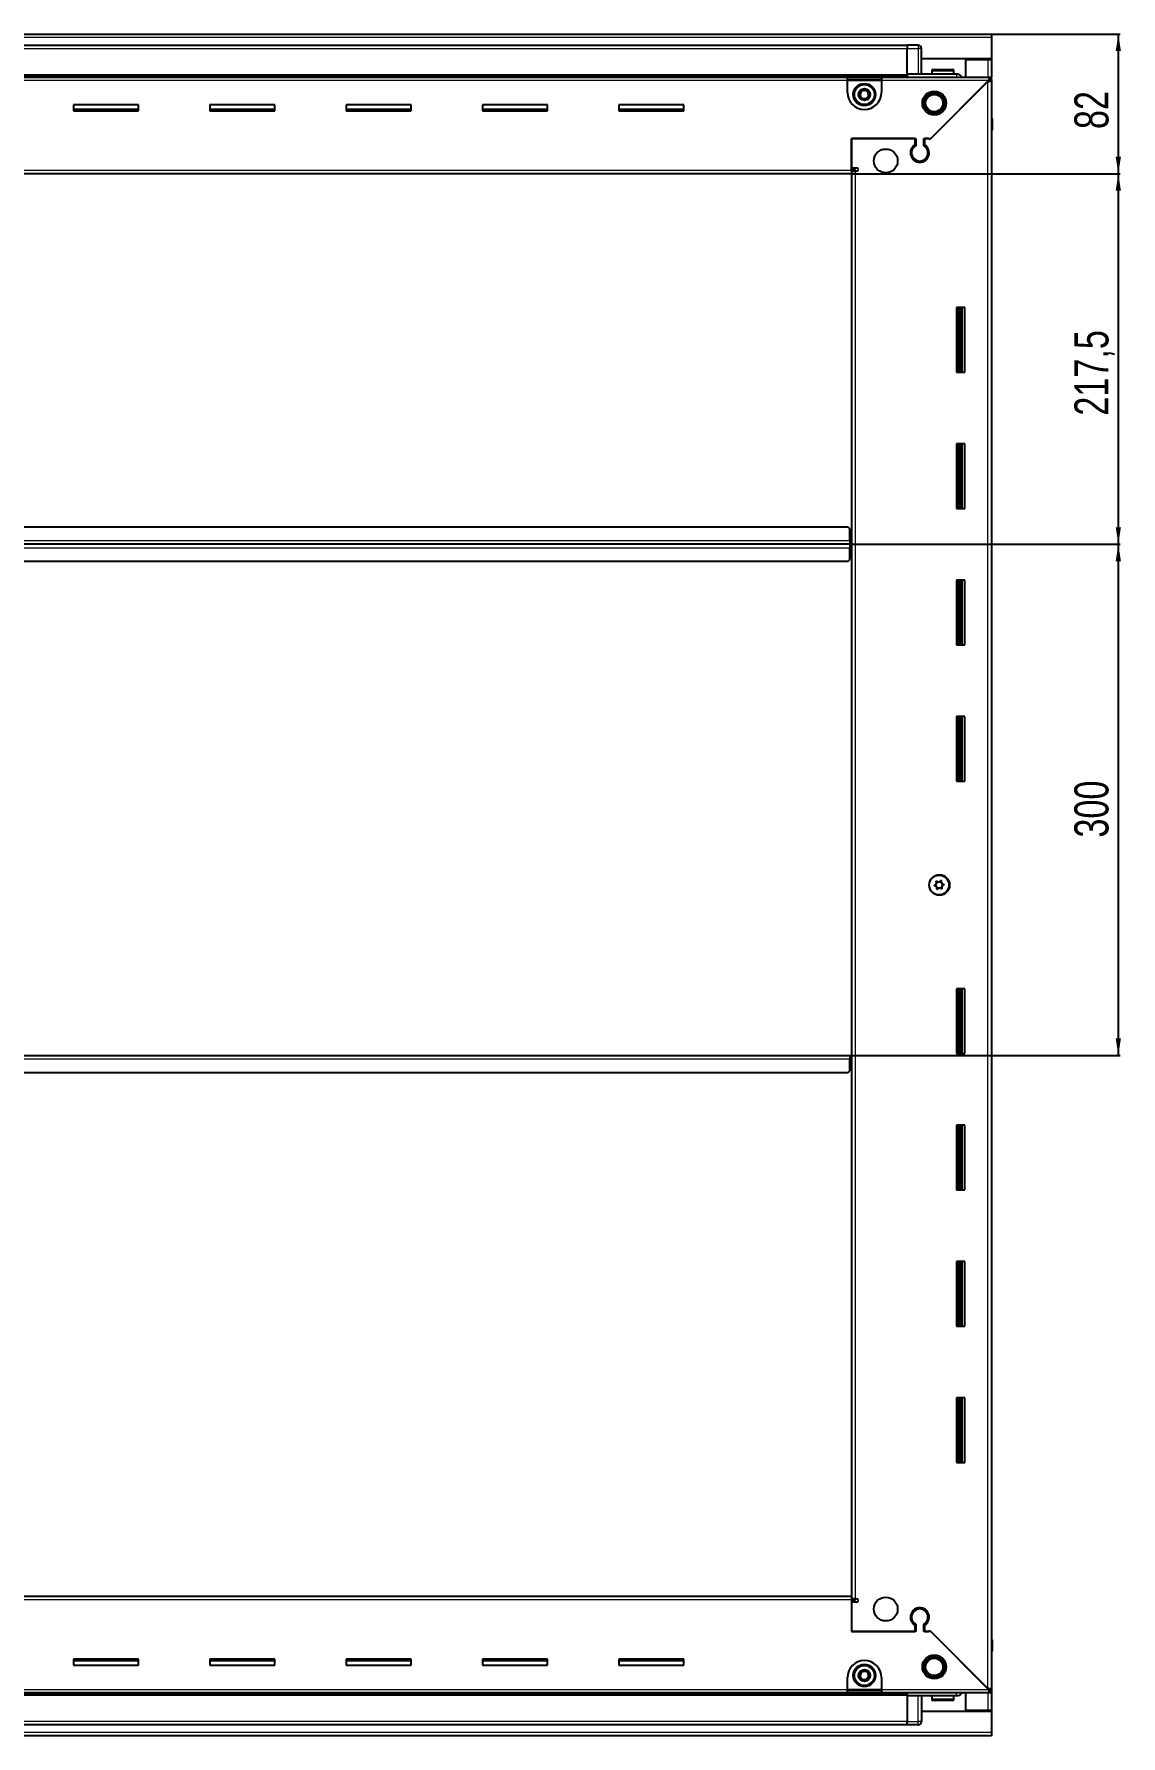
# Model space of a CAD drawing. Header units: millimetres. Extents: x 1315 to 5509, y -845 to 1863.
# Drawn here: x 4872 to 5509, y 677 to 1676 of the extents above; entities that cross this region are included whole.
import ezdxf

# ---------------------------------------------------------------- set-up
doc = ezdxf.new("R2010")
doc.units = ezdxf.units.MM
doc.layers.add('FORMAT', color=7, linetype='Continuous')
doc.styles.add('SLDTEXTSTYLE0', font='TXT', dxfattribs={"width": 0.75})
doc.dimstyles.new('SLDDIMSTYLE0', dxfattribs={"dimtxt": 20, "dimasz": 10, "dimexe": 0, "dimexo": 0.0625, "dimgap": 5, "dimtad": 2, "dimdec": 1, "dimrnd": 1e-09, "dimzin": 12, "dimdsep": 46, "dimtxsty": 'SLDTEXTSTYLE0', "dimsah": 1, "dimcen": 0.09, "dimadec": 0, "dimazin": 3, "dimtfac": 1, "dimtofl": 0, "dimtmove": 0, "dimatfit": 3, "dimfxl": 0, "dimfrac": 2, "dimtolj": 1, "dimtzin": 12, "dimarcsym": 0})

# ---------------------------------------------------------------- blocks, each defined once
blk = doc.blocks.new('_D_7')
at = {"layer": 'FORMAT'}
for p, q in [((5433.27, 1675.82), (5508.76, 1675.82)), ((5507.76, 1675.82), (5507.76, 1593.82)), ((5351.27, 1593.82), (5508.76, 1593.82))]:
    blk.add_line(p, q, dxfattribs=at)
for points in [[(5507.76, 1675.82), (5506.22, 1665.82), (5509.3, 1665.82)], [(5507.76, 1593.82), (5509.3, 1603.82), (5506.22, 1603.82)]]:
    blk.add_solid(points, dxfattribs=at)
at = {"layer": 'FORMAT', "insert": (5481.98, 1620.05), "char_height": 20, "attachment_point": 1, "rotation": 90, "style": 'SLDTEXTSTYLE0'}
blk.add_mtext('82', dxfattribs=at)
blk = doc.blocks.new('_D_8')
at = {"layer": 'FORMAT'}
for p, q in [((5350.27, 1376.32), (5508.76, 1376.32)), ((5507.76, 1376.32), (5507.76, 1076.32)), ((5350.27, 1076.32), (5508.76, 1076.32))]:
    blk.add_line(p, q, dxfattribs=at)
for points in [[(5507.76, 1376.32), (5506.22, 1366.32), (5509.3, 1366.32)], [(5507.76, 1076.32), (5509.3, 1086.32), (5506.22, 1086.32)]]:
    blk.add_solid(points, dxfattribs=at)
at = {"layer": 'FORMAT', "insert": (5481.98, 1204.16), "char_height": 20, "attachment_point": 1, "rotation": 90, "style": 'SLDTEXTSTYLE0'}
blk.add_mtext('300', dxfattribs=at)
blk = doc.blocks.new('_D_9')
at = {"layer": 'FORMAT'}
for p, q in [((5351.27, 1593.82), (5508.76, 1593.82)), ((5507.76, 1593.82), (5507.76, 1376.32)), ((5350.27, 1376.32), (5508.76, 1376.32))]:
    blk.add_line(p, q, dxfattribs=at)
for points in [[(5507.76, 1593.82), (5506.22, 1583.82), (5509.3, 1583.82)], [(5507.76, 1376.32), (5509.3, 1386.32), (5506.22, 1386.32)]]:
    blk.add_solid(points, dxfattribs=at)
at = {"layer": 'FORMAT', "insert": (5481.98, 1451.82), "char_height": 20, "attachment_point": 1, "rotation": 90, "style": 'SLDTEXTSTYLE0'}
blk.add_mtext('217,5', dxfattribs=at)

msp = doc.modelspace()

# ---------------------------------------------------------------- linework, layer by layer
at = {"color": 7, "linetype": 'Continuous', "lineweight": 25}
for p, q in [((4234.26, 1675.82), (5433.26, 1675.82)), ((5383.76, 1669.17), (4283.76, 1669.17)), ((5383.76, 1669.32), (5383.76, 1669.32)), ((5390.26, 1669.32), (5383.76, 1669.32)), ((5390.26, 1669.32), (5383.76, 1669.32)), ((5383.76, 1669.32), (5383.76, 1667.32)), ((5433.26, 1675.82), (5433.26, 1673.72)), ((5433.26, 1673.72), (5433.26, 1661.32)), ((5383.76, 1652.32), (5383.76, 1667.32)), ((5392.26, 1667.32), (5392.26, 1667.32)), ((5392.26, 1652.32), (5392.26, 1667.32)), ((5433.26, 1661.32), (5392.26, 1661.32)), ((5418.26, 1660.82), (5431.16, 1660.82)), ((5418.26, 1650.57), (5418.26, 1660.82)), ((5431.16, 1660.82), (5433.26, 1660.82)), ((5431.76, 1660.82), (5431.76, 1661.32)), ((5433.26, 1660.82), (5433.26, 1661.32)), ((5433.26, 1660.82), (5433.26, 1650.57)), ((4283.76, 1651.17), (5383.76, 1651.17)), ((4318.76, 1650.57), (5348.76, 1650.57)), ((5348.76, 1648.47), (5348.76, 1650.57)), ((5348.76, 1650.57), (5368.76, 1650.57)), ((5348.76, 1649.07), (5368.76, 1649.07)), ((5348.76, 1641.57), (5348.76, 1648.47)), ((5368.76, 1650.57), (5432.26, 1650.57)), ((5368.76, 1650.57), (5368.76, 1648.47)), ((5368.76, 1648.47), (5368.76, 1641.57)), ((5383.76, 1652.32), (5383.76, 1651.82)), ((5412.76, 1652.32), (5383.76, 1652.32)), ((5383.76, 1652.29), (5383.84, 1650.57)), ((5397.76, 1614.57), (5431.66, 1648.47)), ((5398.26, 1654.22), (5398.26, 1652.32)), ((5399.06, 1655.02), (5410.46, 1655.02)), ((5411.26, 1652.32), (5411.26, 1654.22)), ((5431.76, 1648.57), (5433.26, 1648.57)), ((5432.26, 1649.07), (5432.26, 1650.57)), ((5432.26, 1650.57), (5433.26, 1650.57)), ((5432.26, 1649.07), (5433.26, 1649.07)), ((5433.26, 1649.07), (5433.26, 1650.57)), ((5433.26, 1649.07), (5433.26, 1648.57)), ((5433.26, 1648.57), (5433.26, 704.07)), ((5431.16, 1647.97), (5397.06, 1613.87)), ((4932.76, 1634.32), (4894.76, 1634.32)), ((4894.76, 1634.32), (4894.76, 1630.82)), ((4932.76, 1631.57), (4894.76, 1631.57)), ((4894.76, 1630.82), (4932.76, 1630.82)), ((4932.76, 1630.82), (4932.76, 1634.32)), ((5012.76, 1634.32), (4974.76, 1634.32)), ((4974.76, 1634.32), (4974.76, 1630.82)), ((5012.76, 1631.57), (4974.76, 1631.57)), ((4974.76, 1630.82), (5012.76, 1630.82)), ((5012.76, 1630.82), (5012.76, 1634.32)), ((5092.76, 1634.32), (5054.76, 1634.32)), ((5054.76, 1634.32), (5054.76, 1630.82)), ((5092.76, 1631.57), (5054.76, 1631.57)), ((5054.76, 1630.82), (5092.76, 1630.82)), ((5092.76, 1630.82), (5092.76, 1634.32)), ((5172.76, 1634.32), (5134.76, 1634.32)), ((5134.76, 1634.32), (5134.76, 1630.82)), ((5172.76, 1631.57), (5134.76, 1631.57)), ((5134.76, 1630.82), (5172.76, 1630.82)), ((5172.76, 1630.82), (5172.76, 1634.32)), ((5252.76, 1634.32), (5214.76, 1634.32)), ((5214.76, 1634.32), (5214.76, 1630.82)), ((5252.76, 1631.57), (5214.76, 1631.57)), ((5214.76, 1630.82), (5252.76, 1630.82)), ((5252.76, 1630.82), (5252.76, 1634.32)), ((5433.26, 1627.15), (5433.26, 1627.15)), ((5433.26, 1619.32), (5433.76, 1619.32)), ((5433.61, 733.32), (5433.61, 1619.32)), ((5433.76, 1625.82), (5433.76, 1619.32)), ((5433.76, 1619.32), (5433.76, 1625.82)), ((5433.76, 1619.32), (5433.76, 1619.32)), ((5433.76, 1619.32), (5433.76, 1619.32)), ((5351.26, 1614.57), (5388.96, 1614.57)), ((5351.26, 1595.92), (5351.26, 1614.57)), ((5351.26, 1614.57), (5351.26, 1597.32)), ((5388.26, 1614.57), (5351.26, 1614.57)), ((5388.26, 1614.57), (5388.26, 1610.68)), ((5388.96, 1614.57), (5388.96, 1610.29)), ((5393.56, 1614.57), (5397.76, 1614.57)), ((5393.56, 1610.29), (5393.56, 1614.57)), ((5396.36, 1614.57), (5394.26, 1614.57)), ((5394.26, 1610.68), (5394.26, 1614.57)), ((5397.06, 1613.87), (5396.36, 1614.57)), ((5393.26, 1601.71), (5393.26, 1600.95)), ((5351.26, 1593.82), (4316.26, 1593.82)), ((5351.26, 1597.32), (5354.11, 1597.32)), ((5353.26, 1596.32), (5351.26, 1596.32)), ((5351.26, 1595.92), (5351.26, 1593.82)), ((5351.26, 1595.32), (5353.36, 1595.32)), ((5351.26, 1593.82), (5351.26, 758.82)), ((5353.26, 1595.32), (5353.26, 1596.32)), ((5354.11, 1595.32), (5353.36, 1595.32)), ((5412.76, 1515.32), (5412.76, 1477.32)), ((5417.76, 1515.32), (5412.76, 1515.32)), ((5413.78, 1515.32), (5413.78, 1477.32)), ((5413.82, 1515.32), (5413.82, 1477.32)), ((5415.61, 1515.32), (5415.61, 1477.32)), ((5417.76, 1477.32), (5417.76, 1515.32)), ((5412.76, 1477.32), (5417.76, 1477.32)), ((5412.76, 1435.32), (5412.76, 1397.32)), ((5417.76, 1435.32), (5412.76, 1435.32)), ((5413.78, 1435.32), (5413.78, 1397.32)), ((5413.82, 1435.32), (5413.82, 1397.32)), ((5415.61, 1435.32), (5415.61, 1397.32)), ((5417.76, 1397.32), (5417.76, 1435.32)), ((5412.76, 1397.32), (5417.76, 1397.32)), ((5349.26, 1386.32), (4318.26, 1386.32)), ((5350.26, 1385.32), (5349.26, 1386.32)), ((5350.26, 1378.42), (5350.26, 1385.32)), ((5350.51, 1379.17), (5350.26, 1379.17)), ((5350.51, 1376.32), (5350.51, 1379.17)), ((5350.26, 1376.32), (4317.26, 1376.32)), ((5350.26, 1378.42), (5350.26, 1376.32)), ((5350.26, 1376.32), (5350.26, 1374.22)), ((5350.26, 1367.32), (5350.26, 1374.22)), ((5350.26, 1373.47), (5350.51, 1373.47)), ((5350.51, 1373.47), (5350.51, 1376.32)), ((5351.26, 1376.32), (5350.51, 1376.32)), ((4318.26, 1366.32), (5349.26, 1366.32)), ((5349.26, 1366.32), (5350.26, 1367.32)), ((5412.76, 1355.32), (5412.76, 1317.32)), ((5417.76, 1355.32), (5412.76, 1355.32)), ((5413.78, 1355.32), (5413.78, 1317.32)), ((5413.82, 1355.32), (5413.82, 1317.32)), ((5415.61, 1355.32), (5415.61, 1317.32)), ((5417.76, 1317.32), (5417.76, 1355.32)), ((5412.76, 1317.32), (5417.76, 1317.32)), ((5412.76, 1275.32), (5412.76, 1237.32)), ((5417.76, 1275.32), (5412.76, 1275.32)), ((5413.78, 1275.32), (5413.78, 1237.32)), ((5413.82, 1275.32), (5413.82, 1237.32)), ((5415.61, 1275.32), (5415.61, 1237.32)), ((5417.76, 1237.32), (5417.76, 1275.32)), ((5412.76, 1237.32), (5417.76, 1237.32)), ((5412.76, 1115.32), (5412.76, 1077.32)), ((5417.76, 1115.32), (5412.76, 1115.32)), ((5413.78, 1115.32), (5413.78, 1077.32)), ((5413.82, 1115.32), (5413.82, 1077.32)), ((5415.61, 1115.32), (5415.61, 1077.32)), ((5417.76, 1077.32), (5417.76, 1115.32)), ((4317.26, 1076.32), (5350.26, 1076.32)), ((5350.26, 1076.32), (5350.26, 1074.22)), ((5350.26, 1067.32), (5350.26, 1074.22)), ((5350.26, 1073.47), (5350.51, 1073.47)), ((5350.51, 1073.47), (5350.51, 1076.32)), ((5350.51, 1076.32), (5351.26, 1076.32)), ((5412.76, 1077.32), (5417.76, 1077.32)), ((4318.26, 1066.32), (5349.26, 1066.32)), ((5349.26, 1066.32), (5350.26, 1067.32)), ((5412.76, 1035.32), (5412.76, 997.32)), ((5417.76, 1035.32), (5412.76, 1035.32)), ((5413.78, 1035.32), (5413.78, 997.32)), ((5413.82, 1035.32), (5413.82, 997.32)), ((5415.61, 1035.32), (5415.61, 997.32)), ((5417.76, 997.32), (5417.76, 1035.32)), ((5412.76, 997.32), (5417.76, 997.32)), ((5412.76, 955.32), (5412.76, 917.32)), ((5417.76, 955.32), (5412.76, 955.32)), ((5413.78, 955.32), (5413.78, 917.32)), ((5413.82, 955.32), (5413.82, 917.32)), ((5415.61, 955.32), (5415.61, 917.32)), ((5417.76, 917.32), (5417.76, 955.32)), ((5412.76, 917.32), (5417.76, 917.32)), ((5412.76, 875.32), (5412.76, 837.32)), ((5417.76, 875.32), (5412.76, 875.32)), ((5413.78, 875.32), (5413.78, 837.32)), ((5413.82, 875.32), (5413.82, 837.32)), ((5415.61, 875.32), (5415.61, 837.32)), ((5417.76, 837.32), (5417.76, 875.32)), ((5412.76, 837.32), (5417.76, 837.32)), ((4316.26, 758.82), (5351.26, 758.82)), ((5351.26, 758.82), (5351.26, 756.72)), ((5353.36, 757.32), (5351.26, 757.32)), ((5351.26, 756.72), (5351.26, 738.07)), ((5351.26, 756.32), (5353.26, 756.32)), ((5351.26, 755.32), (5351.26, 738.07)), ((5354.11, 755.32), (5351.26, 755.32)), ((5353.26, 756.32), (5353.26, 757.32)), ((5353.36, 757.32), (5354.11, 757.32)), ((5393.26, 751.7), (5393.26, 750.94)), ((5388.26, 741.96), (5388.26, 738.07)), ((5388.96, 742.36), (5388.96, 738.07)), ((5393.56, 738.07), (5393.56, 742.36)), ((5394.26, 738.07), (5394.26, 741.96)), ((5388.96, 738.07), (5351.26, 738.07)), ((5351.26, 738.07), (5388.26, 738.07)), ((5397.76, 738.07), (5393.56, 738.07)), ((5394.26, 738.07), (5396.36, 738.07)), ((5396.36, 738.07), (5397.06, 738.77)), ((5397.06, 738.77), (5431.16, 704.67)), ((5431.66, 704.17), (5397.76, 738.07)), ((5433.26, 733.32), (5433.76, 733.32)), ((5433.76, 733.32), (5433.76, 733.32)), ((5433.76, 726.82), (5433.76, 733.32)), ((5433.76, 733.32), (5433.76, 726.82)), ((4932.76, 721.82), (4894.76, 721.82)), ((4894.76, 721.82), (4894.76, 718.32)), ((4894.76, 721.07), (4932.76, 721.07)), ((4932.76, 718.32), (4932.76, 721.82)), ((5012.76, 721.82), (4974.76, 721.82)), ((4974.76, 721.82), (4974.76, 718.32)), ((4974.76, 721.07), (5012.76, 721.07)), ((5012.76, 718.32), (5012.76, 721.82)), ((5092.76, 721.82), (5054.76, 721.82)), ((5054.76, 721.82), (5054.76, 718.32)), ((5054.76, 721.07), (5092.76, 721.07)), ((5092.76, 718.32), (5092.76, 721.82)), ((5172.76, 721.82), (5134.76, 721.82)), ((5134.76, 721.82), (5134.76, 718.32)), ((5134.76, 721.07), (5172.76, 721.07)), ((5172.76, 718.32), (5172.76, 721.82)), ((5252.76, 721.82), (5214.76, 721.82)), ((5214.76, 721.82), (5214.76, 718.32)), ((5214.76, 721.07), (5252.76, 721.07)), ((5252.76, 718.32), (5252.76, 721.82)), ((4894.76, 718.32), (4932.76, 718.32)), ((4974.76, 718.32), (5012.76, 718.32)), ((5054.76, 718.32), (5092.76, 718.32)), ((5134.76, 718.32), (5172.76, 718.32)), ((5214.76, 718.32), (5252.76, 718.32)), ((5348.76, 704.17), (5348.76, 711.07)), ((5368.76, 711.07), (5368.76, 704.17)), ((5383.76, 701.47), (4283.76, 701.47)), ((5348.76, 702.07), (4318.76, 702.07)), ((5348.76, 702.07), (5348.76, 704.17)), ((5368.76, 703.57), (5348.76, 703.57)), ((5368.76, 702.07), (5348.76, 702.07)), ((5368.76, 704.17), (5368.76, 702.07)), ((5432.26, 702.07), (5368.76, 702.07)), ((5383.84, 702.07), (5383.76, 700.36)), ((5383.76, 700.32), (5383.76, 700.82)), ((5412.76, 700.32), (5383.76, 700.32)), ((5383.76, 700.32), (5383.76, 685.32)), ((5392.26, 700.32), (5392.26, 685.32)), ((5398.26, 700.32), (5398.26, 698.42)), ((5411.26, 698.42), (5411.26, 700.32)), ((5418.26, 691.82), (5418.26, 702.07)), ((5431.76, 704.07), (5433.26, 704.07)), ((5432.26, 703.57), (5432.26, 702.07)), ((5433.26, 703.57), (5432.26, 703.57)), ((5433.26, 702.07), (5432.26, 702.07)), ((5433.26, 704.07), (5433.26, 703.57)), ((5433.26, 703.57), (5433.26, 702.07)), ((5433.26, 702.07), (5433.26, 691.82)), ((5392.26, 691.32), (5433.26, 691.32)), ((5406.05, 697.62), (5399.06, 697.62)), ((5410.46, 697.62), (5406.05, 697.62)), ((5431.16, 691.82), (5418.26, 691.82)), ((5433.26, 691.82), (5431.16, 691.82)), ((5431.76, 691.32), (5431.76, 691.82)), ((5433.26, 691.32), (5433.26, 691.82)), ((5433.26, 691.32), (5433.26, 678.92)), ((4283.76, 683.47), (5383.76, 683.47)), ((5383.76, 683.32), (5383.76, 685.32)), ((5390.26, 683.32), (5383.76, 683.32)), ((5383.76, 683.32), (5383.76, 683.32)), ((5383.76, 683.32), (5383.76, 683.32)), ((5390.26, 683.32), (5383.76, 683.32)), ((5391.58, 683.82), (5391.58, 683.82)), ((5433.26, 676.82), (4234.26, 676.82)), ((5433.26, 678.92), (5433.26, 676.82))]:
    msp.add_line(p, q, dxfattribs=at)
at = {"color": 8, "linetype": 'Continuous', "lineweight": 18}
for p, q in [((5433.26, 1673.72), (4234.26, 1673.72)), ((5390.26, 1669.32), (5390.26, 1667.32)), ((5383.76, 1667.17), (4283.76, 1667.17)), ((5383.76, 1667.32), (5390.26, 1667.32)), ((5390.26, 1667.32), (5390.26, 1652.32)), ((5392.26, 1667.32), (5390.26, 1667.32)), ((5431.16, 1661.32), (5431.16, 1660.82)), ((5431.16, 1660.82), (5431.16, 1650.57)), ((5383.76, 1651.82), (4283.76, 1651.82)), ((5383.76, 1650.59), (4283.76, 1650.59)), ((5348.76, 1648.47), (4318.76, 1648.47)), ((5348.76, 1648.47), (5368.76, 1648.47)), ((5431.66, 1648.47), (5368.76, 1648.47)), ((5398.26, 1654.22), (5411.26, 1654.22)), ((5431.16, 704.67), (5431.16, 1647.97)), ((5433.26, 1625.82), (5433.76, 1625.82)), ((4316.26, 1595.92), (5351.26, 1595.92)), ((5353.36, 1595.32), (5353.36, 757.32)), ((5415.03, 1477.32), (5415.03, 1515.32)), ((5416.26, 1477.32), (5416.26, 1515.32)), ((5415.03, 1397.32), (5415.03, 1435.32)), ((5416.26, 1397.32), (5416.26, 1435.32)), ((5350.26, 1378.42), (4317.26, 1378.42)), ((4317.26, 1374.22), (5350.26, 1374.22)), ((5415.03, 1317.32), (5415.03, 1355.32)), ((5416.26, 1317.32), (5416.26, 1355.32)), ((5415.03, 1237.32), (5415.03, 1275.32)), ((5416.26, 1237.32), (5416.26, 1275.32)), ((5415.03, 1077.32), (5415.03, 1115.32)), ((5416.26, 1077.32), (5416.26, 1115.32)), ((4317.26, 1074.22), (5350.26, 1074.22)), ((5415.03, 997.32), (5415.03, 1035.32)), ((5416.26, 997.32), (5416.26, 1035.32)), ((5415.03, 917.32), (5415.03, 955.32)), ((5416.26, 917.32), (5416.26, 955.32)), ((5415.03, 837.32), (5415.03, 875.32)), ((5416.26, 837.32), (5416.26, 875.32)), ((5351.26, 756.72), (4316.26, 756.72)), ((5433.26, 726.82), (5433.76, 726.82)), ((4283.76, 702.06), (5383.76, 702.06)), ((4283.76, 700.82), (5383.76, 700.82)), ((4318.76, 704.17), (5348.76, 704.17)), ((5368.76, 704.17), (5348.76, 704.17)), ((5368.76, 704.17), (5431.66, 704.17)), ((5390.26, 685.32), (5390.26, 700.32)), ((5431.16, 702.07), (5431.16, 691.82)), ((5406.24, 698.42), (5398.26, 698.42)), ((5411.26, 698.42), (5406.24, 698.42)), ((5431.16, 691.82), (5431.16, 691.32)), ((4283.76, 685.47), (5383.76, 685.47)), ((5383.76, 685.32), (5390.26, 685.32)), ((5392.26, 685.32), (5390.26, 685.32)), ((5390.26, 683.32), (5390.26, 685.32)), ((5433.26, 678.92), (4234.26, 678.92))]:
    msp.add_line(p, q, dxfattribs=at)
at = {"color": 7, "linetype": 'Continuous', "lineweight": 25}
for centre, radius in [((5358.76, 1640.32), 6.5), ((5358.76, 1640.32), 3.46), ((5399.76, 1635.32), 7), ((5399.76, 1635.32), 6.02), ((5399.76, 1635.32), 5.1), ((5371.26, 1601.32), 7), ((5402.76, 1176.32), 6), ((5402.61, 1176.32), 5.79), ((5402.61, 1176.32), 1.85), ((5371.26, 751.32), 7), ((5399.76, 717.32), 7), ((5399.76, 717.32), 6.02), ((5399.76, 717.32), 5.1), ((5358.76, 712.32), 6.5), ((5358.76, 712.32), 3.46)]:
    msp.add_circle(centre, radius, dxfattribs=at)
at = {"color": 8, "linetype": 'Continuous', "lineweight": 18}
for centre in [(5358.76, 1640.32), (5358.76, 712.32)]:
    msp.add_circle(centre, 5.7, dxfattribs=at)
at = {"color": 7, "linetype": 'Continuous', "lineweight": 25}
for centre, radius, start, end in [((5390.26, 1667.32), 2, 0, 90), ((5390.26, 1667.32), 2, 0, 90), ((5392.46, 1652.52), 0.2, 180, 270), ((5399.06, 1654.22), 0.8, 90, 180), ((5410.46, 1654.22), 0.8, 0, 90), ((5358.76, 1641.57), 10, 180, 270), ((5358.76, 1640.32), 2.5, 160.11158, 220.11158), ((5358.76, 1640.32), 2.5, 100.11158, 160.11158), ((5358.76, 1640.32), 2.5, 220.11158, 280.11158), ((5358.76, 1640.32), 2.5, 40.11158, 100.11158), ((5358.76, 1641.57), 10, 270, 0), ((5358.76, 1640.32), 2.5, 280.11158, 340.11158), ((5358.76, 1640.32), 2.5, 340.11158, 40.11158), ((5431.76, 1625.82), 2, 33.94202, 41.40962), ((5431.76, 1625.82), 2, 0, 41.40962), ((5431.76, 1625.82), 2, 0, 18.58003), ((5391.26, 1606.07), 5.5, 123.05573, 56.94427), ((5391.26, 1606.07), 4.8, 118.63099, 61.36901), ((5354.11, 1596.32), 1, 270, 90), ((5354.11, 756.32), 1, 270, 90), ((5391.26, 746.57), 5.5, 303.05573, 236.94427), ((5391.26, 746.57), 4.8, 298.63099, 241.36901), ((5358.76, 711.07), 10, 90, 180), ((5358.76, 711.07), 10, 0, 90), ((5431.76, 726.82), 2, 318.59038, 0), ((5358.76, 712.32), 2.5, 147.04236, 207.04236), ((5358.76, 712.32), 2.5, 207.04236, 267.04236), ((5358.76, 712.32), 2.5, 87.04236, 147.04236), ((5358.76, 712.32), 2.5, 267.04236, 327.04236), ((5358.76, 712.32), 2.5, 27.04236, 87.04236), ((5358.76, 712.32), 2.5, 327.04236, 27.04236), ((5392.46, 700.12), 0.2, 90, 180), ((5399.06, 698.42), 0.8, 180, 270), ((5410.46, 698.42), 0.8, 270, 0), ((5390.26, 685.32), 2, 270, 0), ((5390.26, 685.32), 2, 270, 288.58003), ((5390.26, 685.32), 2, 303.94202, 311.40962), ((5390.26, 685.32), 2, 311.40962, 360)]:
    msp.add_arc(centre, radius, start, end, dxfattribs=at)
for points, knots in [([(5383.76, 1652.32), (5383.76, 1652.29), (5383.76, 1652.21), (5383.76, 1651.59), (5383.76, 1651.03), (5383.76, 1650.66), (5383.76, 1650.65)], [0, 0, 0, 0, 0.330266, 0.660532, 0.990799, 1, 1, 1, 1]), ([(5415.98, 1650.57), (5415.86, 1650.77), (5415.47, 1651.42), (5414.32, 1652.13), (5413.28, 1652.26), (5412.76, 1652.32)], [0, 0, 0, 0, 0.18225, 0.591125, 1, 1, 1, 1]), ([(5431.16, 1647.97), (5431.42, 1648.02), (5431.91, 1648.11), (5432.55, 1648.24), (5433.02, 1648.37), (5433.24, 1648.48), (5433.25, 1648.55), (5433.26, 1648.57)], [0, 0, 0, 0, 0.230255, 0.448522, 0.666786, 0.88505, 1, 1, 1, 1]), ([(5432.26, 1650.57), (5432.22, 1650.55), (5432.13, 1650.49), (5431.99, 1650.1), (5431.86, 1649.54), (5431.75, 1648.96), (5431.68, 1648.6), (5431.66, 1648.47)], [0, 0, 0, 0, 0.230255, 0.448522, 0.666786, 0.88505, 1, 1, 1, 1]), ([(5355.92, 1639.82), (5355.96, 1639.93), (5356.17, 1640.5), (5356.5, 1641.43), (5356.78, 1642.21), (5356.9, 1642.53)], [0, 0, 0, 0, 0.133125, 0.637099, 1, 1, 1, 1]), ([(5357.78, 1637.61), (5357.45, 1638), (5356.83, 1638.74), (5356.21, 1639.48), (5355.92, 1639.82)], [0, 0, 0, 0, 0.534686, 1, 1, 1, 1]), ([(5356.9, 1642.53), (5357.41, 1642.62), (5358.36, 1642.79), (5359.3, 1642.96), (5359.74, 1643.04)], [0, 0, 0, 0, 0.534686, 1, 1, 1, 1]), ([(5359.74, 1643.04), (5360.08, 1642.64), (5360.7, 1641.91), (5361.32, 1641.17), (5361.6, 1640.83)], [0, 0, 0, 0, 0.534686, 1, 1, 1, 1]), ([(5361.6, 1640.83), (5361.49, 1640.51), (5361.21, 1639.73), (5360.87, 1638.8), (5360.66, 1638.23), (5360.62, 1638.12)], [0, 0, 0, 0, 0.3629006, 0.8668753, 1, 1, 1, 1]), ([(5360.62, 1638.12), (5360.11, 1638.03), (5359.16, 1637.86), (5358.22, 1637.69), (5357.78, 1637.61)], [0, 0, 0, 0, 0.534686, 1, 1, 1, 1]), ([(5400.98, 1178.6), (5400.97, 1178.59), (5400.95, 1178.57), (5400.93, 1178.51), (5400.93, 1178.37), (5400.98, 1177.98), (5401.06, 1177.45), (5400.82, 1176.86), (5400.42, 1176.53), (5400.09, 1176.32), (5399.9, 1176.18), (5399.84, 1176.11), (5399.82, 1176.07), (5399.83, 1176.03), (5399.84, 1176), (5399.89, 1175.95), (5400.12, 1175.82), (5400.57, 1175.67), (5401.17, 1175.29), (5401.35, 1174.6), (5401.35, 1174.12), (5401.39, 1173.86), (5401.43, 1173.8), (5401.45, 1173.77), (5401.48, 1173.76), (5401.52, 1173.76), (5401.56, 1173.78), (5401.63, 1173.81), (5401.82, 1173.94), (5402.12, 1174.18), (5402.55, 1174.46), (5403.19, 1174.49), (5403.67, 1174.25), (5404.02, 1174.08), (5404.16, 1174.03), (5404.22, 1174.04), (5404.25, 1174.05), (5404.28, 1174.08), (5404.29, 1174.14), (5404.3, 1174.28), (5404.24, 1174.66), (5404.17, 1175.2), (5404.4, 1175.79), (5404.8, 1176.11), (5405.13, 1176.33), (5405.32, 1176.47), (5405.38, 1176.54), (5405.4, 1176.58), (5405.4, 1176.61), (5405.38, 1176.64), (5405.34, 1176.7), (5405.1, 1176.82), (5404.65, 1176.98), (5404.05, 1177.36), (5403.88, 1178.05), (5403.87, 1178.53), (5403.83, 1178.79), (5403.79, 1178.85), (5403.77, 1178.87), (5403.74, 1178.88), (5403.71, 1178.88), (5403.66, 1178.87), (5403.59, 1178.83), (5403.41, 1178.7), (5403.11, 1178.46), (5402.67, 1178.19), (5402.04, 1178.15), (5401.55, 1178.4), (5401.2, 1178.57), (5401.06, 1178.61), (5401, 1178.61), (5400.98, 1178.6), (5400.98, 1178.6)], [0, 0, 0, 0, 0.002009, 0.00442, 0.009365, 0.025528, 0.067705, 0.095786, 0.124646, 0.150342, 0.160519, 0.163394, 0.165697, 0.167245, 0.168874, 0.17077, 0.178606, 0.211994, 0.249994, 0.287995, 0.321383, 0.329219, 0.331115, 0.332744, 0.334292, 0.336217, 0.338535, 0.341318, 0.349662, 0.375358, 0.404217, 0.432298, 0.474475, 0.490639, 0.496669, 0.49844, 0.5, 0.502009, 0.50442, 0.509365, 0.525528, 0.567705, 0.595786, 0.624646, 0.650342, 0.660519, 0.663394, 0.665697, 0.667245, 0.668874, 0.67077, 0.678606, 0.711994, 0.749994, 0.787995, 0.821383, 0.829219, 0.831115, 0.832744, 0.834292, 0.836217, 0.838535, 0.841318, 0.849662, 0.875358, 0.904217, 0.932298, 0.974475, 0.990639, 0.996669, 0.99844, 1, 1, 1, 1]), ([(5355.88, 712.47), (5356.16, 712.91), (5356.68, 713.71), (5357.21, 714.52), (5357.45, 714.89)], [0, 0, 0, 0, 0.534686, 1, 1, 1, 1]), ([(5357.19, 709.9), (5356.96, 710.36), (5356.52, 711.22), (5356.08, 712.07), (5355.88, 712.47)], [0, 0, 0, 0, 0.534686, 1, 1, 1, 1]), ([(5360.07, 709.75), (5359.73, 709.77), (5358.91, 709.81), (5357.91, 709.86), (5357.32, 709.89), (5357.19, 709.9)], [0, 0, 0, 0, 0.3629006, 0.8668753, 1, 1, 1, 1]), ([(5357.45, 714.89), (5357.57, 714.89), (5358.17, 714.86), (5359.17, 714.81), (5359.99, 714.76), (5360.33, 714.75)], [0, 0, 0, 0, 0.133125, 0.637099, 1, 1, 1, 1]), ([(5361.64, 712.17), (5361.36, 711.74), (5360.84, 710.93), (5360.32, 710.13), (5360.07, 709.75)], [0, 0, 0, 0, 0.5346859, 1, 1, 1, 1]), ([(5360.33, 714.75), (5360.57, 714.29), (5361.01, 713.43), (5361.44, 712.57), (5361.64, 712.17)], [0, 0, 0, 0, 0.534686, 1, 1, 1, 1]), ([(5383.76, 700.32), (5383.76, 700.36), (5383.76, 700.44), (5383.76, 701.05), (5383.76, 701.63), (5383.76, 702.03), (5383.76, 702.06)], [0, 0, 0, 0, 0.324279, 0.648558, 0.972836, 1, 1, 1, 1]), ([(5415.98, 702.07), (5415.86, 701.87), (5415.47, 701.22), (5414.32, 700.51), (5413.28, 700.39), (5412.76, 700.32)], [0, 0, 0, 0, 0.18225, 0.591125, 1, 1, 1, 1]), ([(5433.26, 704.07), (5433.24, 704.12), (5433.18, 704.21), (5432.79, 704.34), (5432.23, 704.47), (5431.65, 704.58), (5431.29, 704.65), (5431.16, 704.67)], [0, 0, 0, 0, 0.230255, 0.448522, 0.666786, 0.88505, 1, 1, 1, 1]), ([(5431.66, 704.17), (5431.71, 703.92), (5431.8, 703.43), (5431.93, 702.79), (5432.06, 702.32), (5432.17, 702.1), (5432.24, 702.08), (5432.26, 702.07)], [0, 0, 0, 0, 0.230255, 0.448522, 0.666786, 0.88505, 1, 1, 1, 1])]:
    msp.add_open_spline(points, degree=3, knots=knots, dxfattribs=at)
at = {"color": 8, "linetype": 'Continuous', "lineweight": 18}
for points in [[(5412.76, 1652.32), (5412.76, 1652.28), (5412.76, 1652.2), (5412.76, 1651.77), (5412.76, 1651.31), (5412.76, 1650.9), (5412.76, 1650.63), (5412.76, 1650.57)], [(5412.76, 700.32), (5412.76, 700.37), (5412.76, 700.44), (5412.76, 700.88), (5412.76, 701.33), (5412.76, 701.75), (5412.76, 702.02), (5412.76, 702.07)]]:
    msp.add_open_spline(points, degree=3, knots=[0, 0, 0, 0, 0.359753, 0.553414, 0.751185, 0.948956, 1, 1, 1, 1], dxfattribs=at)
at = {"color": 7, "linetype": 'Continuous', "lineweight": 25}
for points in [[(5431.16, 1647.97), (5431.24, 1648.02), (5431.4, 1648.12), (5431.6, 1648.27), (5431.73, 1648.42), (5431.75, 1648.52), (5431.76, 1648.57)], [(5432.26, 1649.07), (5432.21, 1649.06), (5432.11, 1649.05), (5431.96, 1648.91), (5431.81, 1648.71), (5431.71, 1648.55), (5431.66, 1648.47)], [(5431.76, 704.07), (5431.75, 704.12), (5431.73, 704.22), (5431.6, 704.37), (5431.4, 704.52), (5431.24, 704.62), (5431.16, 704.67)], [(5431.66, 704.17), (5431.71, 704.09), (5431.81, 703.94), (5431.96, 703.74), (5432.11, 703.6), (5432.21, 703.58), (5432.26, 703.57)]]:
    msp.add_open_spline(points, degree=3, dxfattribs=at)

# ---------------------------------------------------------------- dimensions: what is measured, and where the dimension line sits
at = {"layer": 'FORMAT'}
for base, p1, p2, picture, middle in [((5507.76, 1593.82), (5433.26, 1675.82), (5351.26, 1593.82), '_D_7', (5507.76, 1634.82)), ((5507.76, 1376.32), (5351.26, 1593.82), (5350.26, 1376.32), '_D_9', (5507.76, 1485.07)), ((5507.76, 1076.32), (5350.26, 1376.32), (5350.26, 1076.32), '_D_8', (5507.76, 1226.32))]:
    dim = msp.add_linear_dim(base=base, p1=p1, p2=p2, angle=90, dimstyle='SLDDIMSTYLE0', dxfattribs=at)
    dim.commit()
    dim.dimension.update_dxf_attribs({"geometry": picture, "text_midpoint": middle, "dimtype": 160})

doc.saveas('drawing.dxf')
